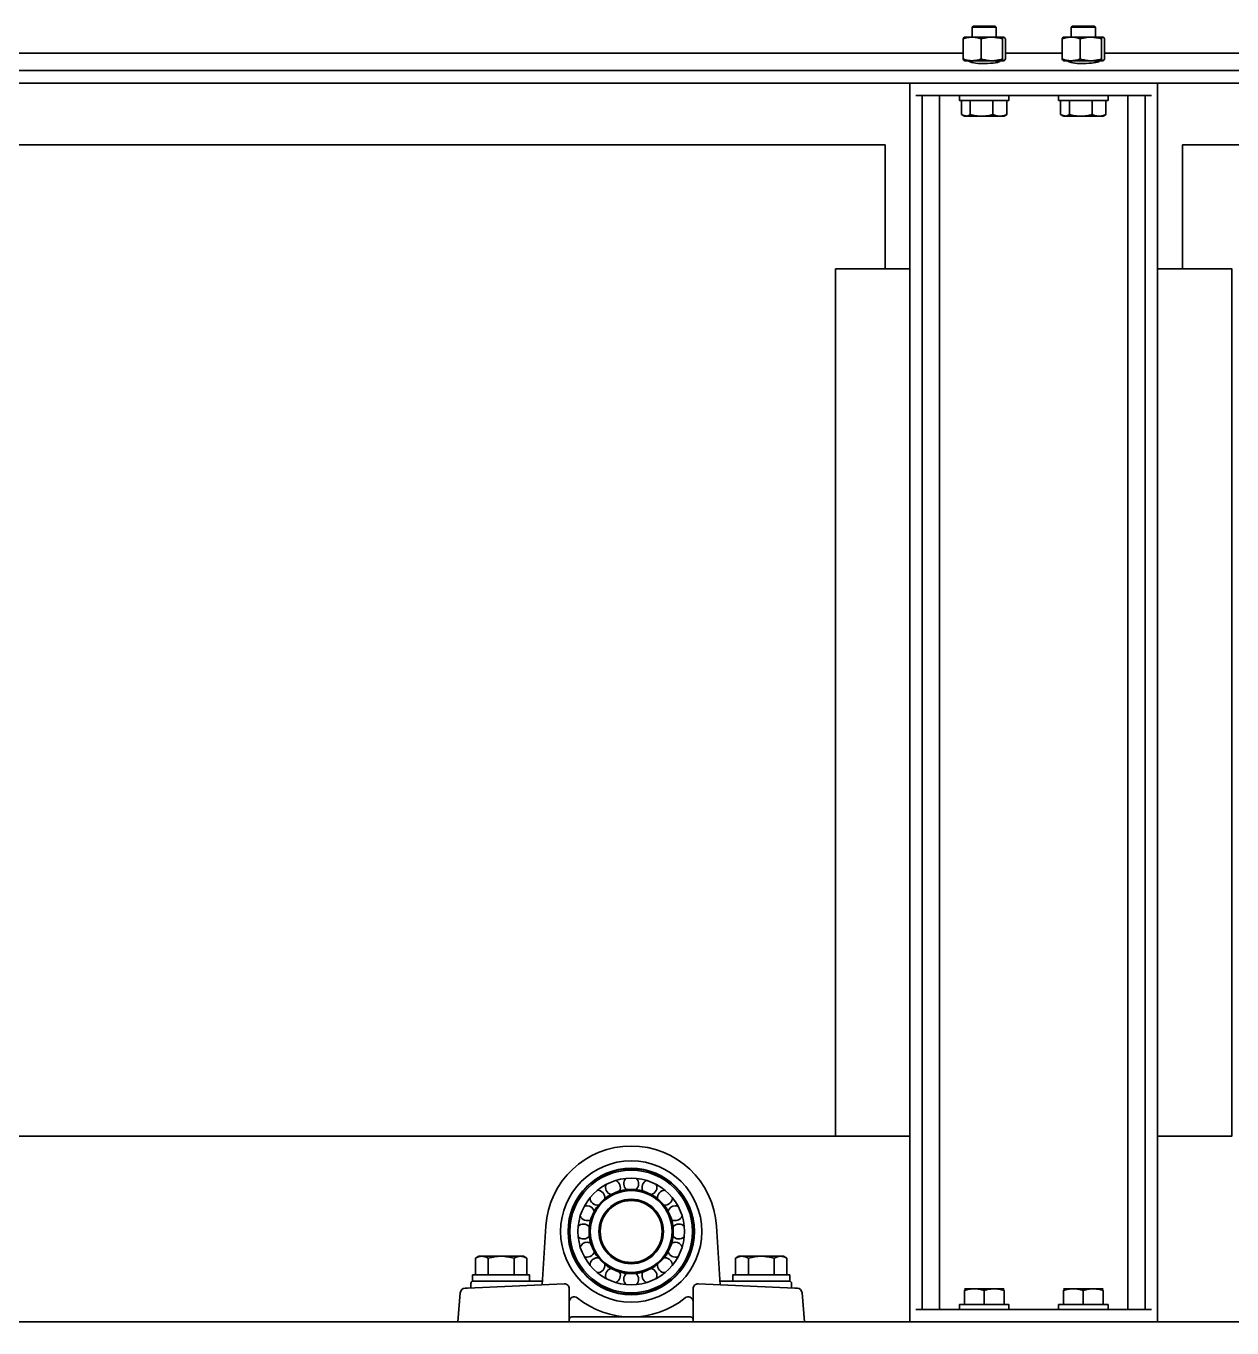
# Model space of a CAD drawing. Header units: millimetres. Extents: x -8400 to 8400, y -5940 to 5940.
# Drawn here: x -4078 to -3591, y 1538 to 2064 of the extents above; entities that cross this region are included whole.
import ezdxf

# ---------------------------------------------------------------- set-up
doc = ezdxf.new("R2010")
doc.units = ezdxf.units.MM
doc.layers.add('粗实线层', color=7, linetype='Continuous', lineweight=35)

msp = doc.modelspace()

# ---------------------------------------------------------------- linework, layer by layer
at = {"layer": '粗实线层', "linetype": 'Continuous', "lineweight": 35}
for points in [[(-3686.476, 2063.284), (-3686.963, 2063.77), (-3687.077, 2063.77), (-3687.414, 2063.77), (-3687.956, 2063.77), (-3688.675, 2063.77), (-3689.534, 2063.77), (-3690.487, 2063.77), (-3691.484, 2063.77), (-3692.474, 2063.77), (-3693.405, 2063.77), (-3694.228, 2063.77), (-3694.901, 2063.77), (-3695.387, 2063.77), (-3695.637, 2063.77), (-3695.721, 2063.77), (-3696.208, 2063.284)], [(-3686.476, 2059.27), (-3686.476, 2063.284), (-3686.584, 2063.284), (-3686.904, 2063.284), (-3687.422, 2063.284), (-3688.115, 2063.284), (-3688.951, 2063.284), (-3689.893, 2063.284), (-3690.901, 2063.284), (-3691.927, 2063.284), (-3692.928, 2063.284), (-3693.858, 2063.284), (-3694.676, 2063.284), (-3695.346, 2063.284), (-3695.837, 2063.284), (-3696.114, 2063.284), (-3696.208, 2063.284), (-3696.208, 2059.27)], [(-3646.476, 2059.27), (-3646.476, 2063.284), (-3646.962, 2063.77), (-3647.077, 2063.77), (-3647.414, 2063.77), (-3647.956, 2063.77), (-3648.675, 2063.77), (-3649.534, 2063.77), (-3650.487, 2063.77), (-3651.484, 2063.77), (-3652.474, 2063.77), (-3653.405, 2063.77), (-3654.228, 2063.77), (-3654.901, 2063.77), (-3655.387, 2063.77), (-3655.637, 2063.77), (-3655.721, 2063.77), (-3656.208, 2063.284), (-3656.208, 2059.27)], [(-3646.476, 2063.284), (-3646.584, 2063.284), (-3646.904, 2063.284), (-3647.422, 2063.284), (-3648.115, 2063.284), (-3648.951, 2063.284), (-3649.893, 2063.284), (-3650.9, 2063.284), (-3651.927, 2063.284), (-3652.928, 2063.284), (-3653.858, 2063.284), (-3654.676, 2063.284), (-3655.346, 2063.284), (-3655.837, 2063.284), (-3656.114, 2063.284), (-3656.208, 2063.284)], [(-3699.875, 2058.556), (-3699.727, 2058.852), (-3699.577, 2059.078), (-3699.502, 2059.161), (-3699.427, 2059.221), (-3699.411, 2059.231)], [(-3699.414, 2059.229), (-3699.342, 2059.27), (-3699.208, 2059.27), (-3698.81, 2059.27), (-3698.162, 2059.27), (-3697.285, 2059.27), (-3696.21, 2059.27), (-3695.033, 2059.27), (-3693.745, 2059.27), (-3692.383, 2059.27), (-3690.99, 2059.27), (-3689.607, 2059.27), (-3688.278, 2059.27), (-3688.817, 2059.258), (-3689.356, 2059.221), (-3689.892, 2059.162), (-3690.427, 2059.079), (-3690.694, 2059.03), (-3690.961, 2058.975), (-3691.094, 2058.946), (-3691.227, 2058.916), (-3691.36, 2058.885), (-3691.493, 2058.852), (-3692.021, 2058.711), (-3692.544, 2058.556)], [(-3684.011, 2050.485), (-3683.863, 2050.189), (-3683.714, 2049.963), (-3683.638, 2049.88), (-3683.563, 2049.82), (-3683.487, 2049.783), (-3683.41, 2049.771), (-3683.711, 2049.771), (-3684.244, 2049.771), (-3684.993, 2049.771), (-3685.935, 2049.771), (-3687.041, 2049.771), (-3688.278, 2049.771), (-3687.736, 2049.783), (-3687.192, 2049.82), (-3687.124, 2049.826), (-3687.056, 2049.833), (-3686.988, 2049.84), (-3686.92, 2049.848), (-3686.785, 2049.864), (-3686.65, 2049.881), (-3686.38, 2049.92), (-3686.112, 2049.965), (-3685.58, 2050.068), (-3685.053, 2050.191), (-3684.53, 2050.33), (-3684.011, 2050.485), (-3684.011, 2058.556), (-3684.53, 2058.71), (-3685.053, 2058.85), (-3685.58, 2058.972), (-3686.112, 2059.076), (-3686.38, 2059.12), (-3686.65, 2059.16), (-3686.785, 2059.177), (-3686.92, 2059.193), (-3686.988, 2059.201), (-3687.056, 2059.208), (-3687.124, 2059.214), (-3687.192, 2059.221), (-3687.736, 2059.258), (-3688.278, 2059.27), (-3687.041, 2059.27), (-3685.935, 2059.27), (-3684.993, 2059.27), (-3684.244, 2059.27), (-3683.711, 2059.27), (-3683.41, 2059.27), (-3683.429, 2059.27), (-3683.448, 2059.267), (-3683.468, 2059.263), (-3683.487, 2059.258), (-3683.525, 2059.242), (-3683.563, 2059.221), (-3683.639, 2059.16), (-3683.714, 2059.078), (-3683.863, 2058.852), (-3684.011, 2058.556)], [(-3683.41, 2049.771), (-3683.391, 2049.771), (-3683.372, 2049.773), (-3683.352, 2049.777), (-3683.333, 2049.783), (-3683.295, 2049.798), (-3683.257, 2049.82), (-3683.181, 2049.881), (-3683.106, 2049.963), (-3682.957, 2050.189), (-3682.809, 2050.485), (-3682.809, 2058.556), (-3682.957, 2058.852), (-3683.106, 2059.078), (-3683.182, 2059.161), (-3683.257, 2059.221), (-3683.333, 2059.258), (-3683.41, 2059.27)], [(-3659.875, 2058.556), (-3659.727, 2058.852), (-3659.577, 2059.078), (-3659.502, 2059.161), (-3659.427, 2059.221), (-3659.411, 2059.231)], [(-3659.414, 2059.229), (-3659.342, 2059.27), (-3659.208, 2059.27), (-3658.81, 2059.27), (-3658.162, 2059.27), (-3657.285, 2059.27), (-3656.21, 2059.27), (-3655.033, 2059.27), (-3653.745, 2059.27), (-3652.383, 2059.27), (-3650.99, 2059.27), (-3649.607, 2059.27), (-3648.278, 2059.27), (-3648.817, 2059.258), (-3649.356, 2059.221), (-3649.892, 2059.162), (-3650.427, 2059.079), (-3650.694, 2059.03), (-3650.961, 2058.975), (-3651.094, 2058.946), (-3651.227, 2058.916), (-3651.36, 2058.885), (-3651.493, 2058.852), (-3652.021, 2058.711), (-3652.544, 2058.556)], [(-3644.011, 2058.556), (-3643.863, 2058.852), (-3643.714, 2059.078), (-3643.639, 2059.16), (-3643.563, 2059.221), (-3643.525, 2059.242), (-3643.487, 2059.258), (-3643.467, 2059.263), (-3643.448, 2059.267), (-3643.429, 2059.27), (-3643.41, 2059.27), (-3643.711, 2059.27), (-3644.244, 2059.27), (-3644.993, 2059.27), (-3645.935, 2059.27), (-3647.041, 2059.27), (-3648.278, 2059.27), (-3647.736, 2059.258), (-3647.192, 2059.221), (-3647.124, 2059.214), (-3647.056, 2059.208), (-3646.988, 2059.201), (-3646.92, 2059.193), (-3646.785, 2059.177), (-3646.649, 2059.16), (-3646.38, 2059.12), (-3646.112, 2059.076), (-3645.581, 2058.972), (-3645.053, 2058.85), (-3644.53, 2058.71), (-3644.011, 2058.556), (-3644.011, 2050.485)], [(-3643.41, 2049.771), (-3643.391, 2049.771), (-3643.372, 2049.773), (-3643.352, 2049.777), (-3643.333, 2049.783), (-3643.295, 2049.798), (-3643.257, 2049.82), (-3643.181, 2049.881), (-3643.106, 2049.963), (-3642.957, 2050.189), (-3642.809, 2050.485), (-3642.809, 2058.556), (-3642.957, 2058.852), (-3643.106, 2059.078), (-3643.182, 2059.161), (-3643.257, 2059.221), (-3643.333, 2059.258), (-3643.41, 2059.27)], [(-3699.842, 2052.77), (-4637.789, 2052.77)], [(-3692.544, 2050.485), (-3693.445, 2050.189), (-3694.356, 2049.963), (-3694.815, 2049.881), (-3695.277, 2049.82), (-3695.509, 2049.798), (-3695.742, 2049.783), (-3695.859, 2049.777), (-3695.976, 2049.773), (-3696.093, 2049.771), (-3696.21, 2049.771), (-3697.238, 2049.771), (-3698.087, 2049.771), (-3698.732, 2049.771), (-3699.152, 2049.771), (-3699.334, 2049.771), (-3699.274, 2049.771), (-3699.293, 2049.771), (-3699.312, 2049.773), (-3699.331, 2049.777), (-3699.351, 2049.783), (-3699.389, 2049.798), (-3699.427, 2049.82), (-3699.503, 2049.881), (-3699.578, 2049.963), (-3699.727, 2050.189), (-3699.875, 2050.485)], [(-3696.208, 2049.77), (-3696.208, 2049.01)], [(-3686.476, 2049.01), (-3686.476, 2049.77)], [(-3659.883, 2052.77), (-3682.801, 2052.77)], [(-3652.544, 2050.485), (-3652.021, 2050.329), (-3651.493, 2050.189), (-3651.36, 2050.156), (-3651.227, 2050.125), (-3651.094, 2050.095), (-3650.961, 2050.065), (-3650.694, 2050.011), (-3650.427, 2049.962), (-3649.892, 2049.879), (-3649.356, 2049.819), (-3648.817, 2049.783), (-3648.278, 2049.771), (-3649.607, 2049.771), (-3650.99, 2049.771), (-3652.383, 2049.771), (-3653.745, 2049.771), (-3655.033, 2049.771), (-3656.21, 2049.771), (-3657.238, 2049.771), (-3658.087, 2049.771), (-3658.732, 2049.771), (-3659.152, 2049.771), (-3659.334, 2049.771), (-3659.274, 2049.771), (-3659.293, 2049.771), (-3659.312, 2049.773), (-3659.331, 2049.777), (-3659.351, 2049.783), (-3659.389, 2049.798), (-3659.427, 2049.82), (-3659.503, 2049.881), (-3659.578, 2049.963), (-3659.727, 2050.189), (-3659.875, 2050.485)], [(-3656.208, 2049.77), (-3656.208, 2049.01)], [(-3646.476, 2049.01), (-3646.476, 2049.77)], [(-2704.895, 2052.77), (-3642.842, 2052.77)], [(-5571.342, 2045.77), (-1771.342, 2045.77)], [(-5571.342, 2043.204), (-5571.342, 2040.77), (-1771.342, 2040.77), (-1771.342, 2043.204)], [(-3623.775, 2035.77), (-3718.909, 2035.77)], [(-3716.342, 1545.77), (-3716.342, 2035.77)], [(-3709.342, 1545.77), (-3709.342, 2035.77)], [(-3701.342, 2035.77), (-3701.342, 2033.77), (-3701.15, 2033.77), (-3700.579, 2033.77), (-3699.931, 2033.77), (-3699.102, 2033.77), (-3698.112, 2033.77), (-3696.981, 2033.77), (-3695.731, 2033.77), (-3694.39, 2033.77), (-3692.985, 2033.77), (-3691.546, 2033.77), (-3690.103, 2033.77), (-3688.685, 2033.77), (-3687.323, 2033.77), (-3686.045, 2033.77), (-3684.878, 2033.77), (-3683.846, 2033.77), (-3682.97, 2033.77), (-3682.269, 2033.77), (-3681.757, 2033.77), (-3681.446, 2033.77), (-3681.342, 2033.77), (-3681.342, 2035.77)], [(-3698.732, 2027.37), (-3698.956, 2027.383), (-3699.179, 2027.419), (-3699.401, 2027.479), (-3699.623, 2027.562), (-3699.734, 2027.611), (-3699.844, 2027.666), (-3699.9, 2027.694), (-3699.955, 2027.725), (-3700.01, 2027.756), (-3700.065, 2027.789), (-3700.284, 2027.929), (-3700.501, 2028.085), (-3700.501, 2033.77)], [(-3687.804, 2033.77), (-3687.804, 2028.085), (-3688.932, 2027.789), (-3690.07, 2027.563), (-3690.643, 2027.48), (-3691.22, 2027.42), (-3691.8, 2027.383), (-3692.383, 2027.37), (-3692.529, 2027.371), (-3692.675, 2027.374), (-3692.821, 2027.377), (-3692.967, 2027.383), (-3693.258, 2027.398), (-3693.548, 2027.42), (-3694.125, 2027.481), (-3694.699, 2027.563), (-3695.837, 2027.789), (-3696.963, 2028.085), (-3696.963, 2033.77)], [(-3682.183, 2028.085), (-3682.398, 2027.93), (-3682.615, 2027.791), (-3682.834, 2027.668), (-3683.054, 2027.565), (-3683.165, 2027.52), (-3683.277, 2027.481), (-3683.333, 2027.464), (-3683.389, 2027.448), (-3683.417, 2027.44), (-3683.446, 2027.433), (-3683.474, 2027.426), (-3683.502, 2027.42), (-3683.727, 2027.383), (-3683.952, 2027.37), (-3683.532, 2027.37), (-3683.35, 2027.37), (-3683.41, 2027.37), (-3683.711, 2027.37), (-3684.244, 2027.37), (-3684.993, 2027.37), (-3684.635, 2027.383), (-3684.279, 2027.42), (-3683.925, 2027.48), (-3683.574, 2027.563), (-3682.875, 2027.789), (-3682.183, 2028.085), (-3682.183, 2033.77)], [(-3661.342, 2035.77), (-3661.342, 2033.77), (-3661.149, 2033.77), (-3660.579, 2033.77), (-3659.931, 2033.77), (-3659.103, 2033.77), (-3658.112, 2033.77), (-3656.981, 2033.77), (-3655.731, 2033.77), (-3654.39, 2033.77), (-3652.985, 2033.77), (-3651.546, 2033.77), (-3650.103, 2033.77), (-3648.685, 2033.77), (-3647.323, 2033.77), (-3646.045, 2033.77), (-3644.878, 2033.77), (-3643.846, 2033.77), (-3642.97, 2033.77), (-3642.269, 2033.77), (-3641.757, 2033.77), (-3641.446, 2033.77), (-3641.342, 2033.77), (-3641.342, 2035.77)], [(-3658.732, 2027.37), (-3658.956, 2027.383), (-3659.179, 2027.419), (-3659.401, 2027.479), (-3659.623, 2027.562), (-3659.734, 2027.611), (-3659.844, 2027.666), (-3659.9, 2027.694), (-3659.955, 2027.725), (-3660.01, 2027.756), (-3660.065, 2027.789), (-3660.284, 2027.929), (-3660.501, 2028.085), (-3660.501, 2033.77)], [(-3647.803, 2033.77), (-3647.803, 2028.085), (-3648.932, 2027.789), (-3650.07, 2027.563), (-3650.643, 2027.48), (-3651.22, 2027.42), (-3651.8, 2027.383), (-3652.383, 2027.37), (-3652.529, 2027.371), (-3652.675, 2027.374), (-3652.821, 2027.377), (-3652.967, 2027.383), (-3653.258, 2027.398), (-3653.548, 2027.42), (-3654.126, 2027.481), (-3654.699, 2027.563), (-3655.837, 2027.789), (-3656.963, 2028.085), (-3656.963, 2033.77)], [(-3642.183, 2028.085), (-3642.398, 2027.93), (-3642.615, 2027.791), (-3642.834, 2027.668), (-3643.054, 2027.565), (-3643.165, 2027.52), (-3643.277, 2027.481), (-3643.333, 2027.464), (-3643.389, 2027.448), (-3643.417, 2027.44), (-3643.445, 2027.433), (-3643.474, 2027.426), (-3643.502, 2027.42), (-3643.727, 2027.383), (-3643.952, 2027.37), (-3643.532, 2027.37), (-3643.35, 2027.37), (-3643.41, 2027.37), (-3643.711, 2027.37), (-3644.244, 2027.37), (-3644.993, 2027.37), (-3644.635, 2027.383), (-3644.279, 2027.42), (-3643.926, 2027.48), (-3643.574, 2027.563), (-3642.875, 2027.789), (-3642.183, 2028.085), (-3642.183, 2033.77)], [(-3633.342, 2035.77), (-3633.342, 1545.77)], [(-3626.342, 2035.77), (-3626.342, 1545.77)], [(-3700.501, 2028.085), (-3699.809, 2027.789), (-3699.11, 2027.563), (-3698.758, 2027.48), (-3698.405, 2027.42), (-3698.049, 2027.383), (-3697.691, 2027.37)], [(-3700.002, 2027.752), (-3699.342, 2027.37)], [(-3696.963, 2028.085), (-3697.178, 2027.93), (-3697.395, 2027.791), (-3697.613, 2027.668), (-3697.834, 2027.565), (-3697.945, 2027.52), (-3698.057, 2027.481), (-3698.113, 2027.464), (-3698.169, 2027.448), (-3698.197, 2027.44), (-3698.225, 2027.433), (-3698.253, 2027.426), (-3698.282, 2027.42), (-3698.507, 2027.383), (-3698.732, 2027.37), (-3698.087, 2027.37), (-3697.238, 2027.37), (-3696.21, 2027.37), (-3695.033, 2027.37), (-3693.745, 2027.37), (-3692.383, 2027.37), (-3690.99, 2027.37), (-3689.607, 2027.37), (-3688.278, 2027.37), (-3687.041, 2027.37), (-3685.935, 2027.37), (-3684.993, 2027.37), (-3685.083, 2027.371), (-3685.172, 2027.374), (-3685.262, 2027.377), (-3685.352, 2027.383), (-3685.53, 2027.398), (-3685.708, 2027.42), (-3686.062, 2027.481), (-3686.414, 2027.563), (-3687.113, 2027.789), (-3687.804, 2028.085)], [(-3683.342, 2027.37), (-3682.681, 2027.752)], [(-3660.501, 2028.085), (-3659.809, 2027.789), (-3659.11, 2027.563), (-3658.758, 2027.48), (-3658.404, 2027.42), (-3658.049, 2027.383), (-3657.691, 2027.37)], [(-3660.002, 2027.752), (-3659.342, 2027.37)], [(-3656.963, 2028.085), (-3657.178, 2027.93), (-3657.395, 2027.791), (-3657.613, 2027.668), (-3657.834, 2027.565), (-3657.945, 2027.52), (-3658.057, 2027.481), (-3658.113, 2027.464), (-3658.169, 2027.448), (-3658.197, 2027.44), (-3658.225, 2027.433), (-3658.253, 2027.426), (-3658.282, 2027.42), (-3658.507, 2027.383), (-3658.732, 2027.37), (-3658.087, 2027.37), (-3657.238, 2027.37), (-3656.21, 2027.37), (-3655.033, 2027.37), (-3653.745, 2027.37), (-3652.383, 2027.37), (-3650.99, 2027.37), (-3649.607, 2027.37), (-3648.278, 2027.37), (-3647.041, 2027.37), (-3645.935, 2027.37), (-3644.993, 2027.37), (-3645.083, 2027.371), (-3645.172, 2027.374), (-3645.262, 2027.377), (-3645.351, 2027.383), (-3645.53, 2027.398), (-3645.708, 2027.42), (-3646.063, 2027.481), (-3646.414, 2027.563), (-3647.112, 2027.789), (-3647.803, 2028.085)], [(-3643.342, 2027.37), (-3642.681, 2027.752)], [(-3731.342, 1965.764), (-3731.342, 2015.771), (-4621.351, 2015.771)], [(-2721.333, 2015.771), (-3611.342, 2015.771), (-3611.342, 1965.764)], [(-3721.342, 1965.77), (-3751.342, 1965.77), (-3751.342, 1615.77), (-3721.342, 1615.77)], [(-3621.342, 1965.77), (-3591.342, 1965.77), (-3591.342, 1615.77), (-3621.342, 1615.77)], [(-4621.351, 1615.77), (-3751.358, 1615.77)], [(-3896.734, 1566.467), (-3895.342, 1567.27), (-3895.205, 1567.27), (-3894.799, 1567.27), (-3894.136, 1567.27), (-3893.236, 1567.27), (-3892.127, 1567.27), (-3890.842, 1567.27), (-3889.42, 1567.27), (-3887.905, 1567.27), (-3886.342, 1567.27), (-3884.779, 1567.27), (-3883.264, 1567.27), (-3881.842, 1567.27), (-3880.557, 1567.27), (-3879.448, 1567.27), (-3878.548, 1567.27), (-3878.465, 1567.269), (-3878.382, 1567.267), (-3878.341, 1567.265), (-3878.299, 1567.262), (-3878.258, 1567.26), (-3878.216, 1567.256), (-3878.051, 1567.239), (-3877.887, 1567.214), (-3877.559, 1567.146), (-3877.234, 1567.053), (-3876.588, 1566.799), (-3875.95, 1566.467), (-3875.95, 1559.77)], [(-3896.734, 1559.77), (-3896.734, 1566.467), (-3896.094, 1566.8), (-3895.449, 1567.054), (-3895.123, 1567.147), (-3894.796, 1567.215), (-3894.467, 1567.256), (-3894.136, 1567.27), (-3894.053, 1567.269), (-3893.971, 1567.267), (-3893.929, 1567.265), (-3893.888, 1567.262), (-3893.846, 1567.26), (-3893.805, 1567.256), (-3893.64, 1567.239), (-3893.475, 1567.214), (-3893.148, 1567.146), (-3892.822, 1567.053), (-3892.177, 1566.799), (-3891.538, 1566.467), (-3891.538, 1559.77)], [(-3891.538, 1566.467), (-3890.901, 1566.642), (-3890.258, 1566.8), (-3890.096, 1566.836), (-3889.934, 1566.872), (-3889.772, 1566.906), (-3889.61, 1566.939), (-3889.285, 1566.999), (-3888.96, 1567.055), (-3888.308, 1567.148), (-3887.655, 1567.215), (-3886.999, 1567.256), (-3886.342, 1567.27), (-3885.682, 1567.256), (-3885.02, 1567.214), (-3884.937, 1567.207), (-3884.854, 1567.2), (-3884.771, 1567.192), (-3884.689, 1567.183), (-3884.524, 1567.166), (-3884.359, 1567.146), (-3884.031, 1567.102), (-3883.705, 1567.052), (-3883.057, 1566.935), (-3882.415, 1566.797), (-3881.778, 1566.641), (-3881.146, 1566.467)], [(-3875.95, 1566.467), (-3877.342, 1567.27), (-3877.479, 1567.27), (-3877.885, 1567.27), (-3878.548, 1567.27), (-3878.879, 1567.256), (-3879.208, 1567.215), (-3879.535, 1567.147), (-3879.86, 1567.054), (-3880.506, 1566.8), (-3881.146, 1566.467), (-3881.146, 1559.77)], [(-3791.734, 1566.467), (-3790.342, 1567.27), (-3790.205, 1567.27), (-3789.799, 1567.27), (-3789.136, 1567.27), (-3789.467, 1567.256), (-3789.796, 1567.215), (-3790.123, 1567.147), (-3790.449, 1567.054), (-3791.094, 1566.8), (-3791.734, 1566.467), (-3791.734, 1559.77)], [(-3786.538, 1566.467), (-3787.177, 1566.799), (-3787.822, 1567.053), (-3788.148, 1567.146), (-3788.475, 1567.214), (-3788.64, 1567.239), (-3788.805, 1567.256), (-3788.846, 1567.26), (-3788.888, 1567.262), (-3788.929, 1567.265), (-3788.97, 1567.267), (-3789.054, 1567.269), (-3789.136, 1567.27), (-3788.236, 1567.27), (-3787.127, 1567.27), (-3785.842, 1567.27), (-3784.42, 1567.27), (-3782.905, 1567.27), (-3781.342, 1567.27), (-3779.779, 1567.27), (-3778.264, 1567.27), (-3776.842, 1567.27), (-3775.557, 1567.27), (-3774.447, 1567.27), (-3773.548, 1567.27), (-3773.465, 1567.269), (-3773.382, 1567.267), (-3773.341, 1567.265), (-3773.299, 1567.262), (-3773.258, 1567.26), (-3773.216, 1567.256), (-3773.051, 1567.239), (-3772.887, 1567.214), (-3772.559, 1567.146), (-3772.234, 1567.053), (-3771.588, 1566.799), (-3770.95, 1566.467), (-3770.95, 1559.77)], [(-3786.538, 1559.77), (-3786.538, 1566.467), (-3785.901, 1566.642), (-3785.258, 1566.8), (-3785.096, 1566.836), (-3784.934, 1566.872), (-3784.772, 1566.906), (-3784.61, 1566.939), (-3784.285, 1566.999), (-3783.96, 1567.055), (-3783.308, 1567.148), (-3782.655, 1567.215), (-3782, 1567.256), (-3781.342, 1567.27), (-3780.682, 1567.256), (-3780.02, 1567.214), (-3779.937, 1567.207), (-3779.854, 1567.2), (-3779.771, 1567.192), (-3779.689, 1567.183), (-3779.524, 1567.166), (-3779.359, 1567.146), (-3779.031, 1567.102), (-3778.705, 1567.052), (-3778.057, 1566.935), (-3777.415, 1566.797), (-3776.778, 1566.641), (-3776.146, 1566.467)], [(-3770.95, 1566.467), (-3772.342, 1567.27), (-3772.479, 1567.27), (-3772.885, 1567.27), (-3773.548, 1567.27), (-3773.879, 1567.256), (-3774.208, 1567.215), (-3774.535, 1567.147), (-3774.86, 1567.054), (-3775.506, 1566.8), (-3776.146, 1566.467), (-3776.146, 1559.77)], [(-3836.842, 1560.537), (-3836.842, 1560.535)], [(-3830.842, 1560.535), (-3830.842, 1560.537), (-3830.842, 1560.537)], [(-3899.902, 1554.414), (-3860.932, 1556.167)], [(-3869.661, 1557.27), (-3878.154, 1557.27), (-3879.352, 1557.27), (-3880.684, 1557.27), (-3882.126, 1557.27), (-3883.649, 1557.27), (-3885.225, 1557.27), (-3886.821, 1557.27), (-3888.409, 1557.27), (-3889.956, 1557.27), (-3891.434, 1557.27), (-3892.814, 1557.27), (-3894.069, 1557.27), (-3895.174, 1557.27), (-3896.11, 1557.27), (-3896.856, 1557.27), (-3897.4, 1557.27), (-3897.731, 1557.27), (-3897.842, 1557.27), (-3897.842, 1559.77), (-3897.735, 1559.77), (-3897.416, 1559.77), (-3896.89, 1559.77), (-3896.168, 1559.77), (-3895.263, 1559.77), (-3894.191, 1559.77), (-3892.974, 1559.77), (-3891.633, 1559.77), (-3890.193, 1559.77), (-3888.682, 1559.77), (-3887.127, 1559.77), (-3885.557, 1559.77), (-3884.002, 1559.77), (-3882.491, 1559.77), (-3881.051, 1559.77), (-3879.71, 1559.77), (-3878.493, 1559.77), (-3877.421, 1559.77), (-3876.516, 1559.77), (-3875.794, 1559.77), (-3875.268, 1559.77), (-3874.949, 1559.77), (-3874.842, 1559.77), (-3874.842, 1557.27)], [(-3869.661, 1557.27), (-3888.996, 1557.27)], [(-3836.681, 1560.509), (-3836.442, 1560.271), (-3836.337, 1560.271), (-3836.029, 1560.271), (-3835.545, 1560.271), (-3834.922, 1560.271), (-3834.212, 1560.271), (-3833.472, 1560.271), (-3832.762, 1560.271), (-3832.139, 1560.271), (-3831.655, 1560.271), (-3831.347, 1560.271), (-3831.242, 1560.271), (-3831.003, 1560.509)], [(-3798.023, 1557.27), (-3789.53, 1557.27)], [(-3778.688, 1557.27), (-3798.023, 1557.27)], [(-3789.53, 1557.27), (-3788.332, 1557.27), (-3787, 1557.27), (-3785.558, 1557.27), (-3784.034, 1557.27), (-3782.459, 1557.27), (-3780.863, 1557.27), (-3779.275, 1557.27), (-3777.728, 1557.27), (-3776.25, 1557.27), (-3774.87, 1557.27), (-3773.615, 1557.27), (-3772.51, 1557.27), (-3771.574, 1557.27), (-3770.828, 1557.27), (-3770.284, 1557.27), (-3769.953, 1557.27), (-3769.842, 1557.27), (-3769.842, 1559.77), (-3769.949, 1559.77), (-3770.268, 1559.77), (-3770.794, 1559.77), (-3771.516, 1559.77), (-3772.421, 1559.77), (-3773.493, 1559.77), (-3774.71, 1559.77), (-3776.051, 1559.77), (-3777.491, 1559.77), (-3779.002, 1559.77), (-3780.557, 1559.77), (-3782.127, 1559.77), (-3783.682, 1559.77), (-3785.193, 1559.77), (-3786.633, 1559.77), (-3787.974, 1559.77), (-3789.191, 1559.77), (-3790.263, 1559.77), (-3791.168, 1559.77), (-3791.89, 1559.77), (-3792.416, 1559.77), (-3792.735, 1559.77), (-3792.842, 1559.77), (-3792.842, 1557.27)], [(-3902.812, 1552.544), (-3903.842, 1540.77)], [(-3858.842, 1540.77), (-3858.842, 1554.17)], [(-3763.842, 1540.77), (-3764.872, 1552.544)], [(-3699.342, 1554.17), (-3699.22, 1554.17), (-3698.859, 1554.17), (-3698.27, 1554.17), (-3697.47, 1554.17), (-3696.484, 1554.17), (-3695.342, 1554.17), (-3695.852, 1554.158), (-3696.358, 1554.121), (-3696.862, 1554.061), (-3697.362, 1553.978), (-3698.357, 1553.752), (-3699.342, 1553.456), (-3699.342, 1547.77)], [(-3683.342, 1547.77), (-3683.342, 1553.456), (-3684.325, 1553.751), (-3685.319, 1553.977), (-3685.82, 1554.06), (-3686.324, 1554.121), (-3686.578, 1554.142), (-3686.832, 1554.158), (-3686.959, 1554.163), (-3687.087, 1554.167), (-3687.215, 1554.17), (-3687.342, 1554.17), (-3688.606, 1554.17), (-3689.953, 1554.17), (-3691.342, 1554.17), (-3692.731, 1554.17), (-3694.078, 1554.17), (-3695.342, 1554.17), (-3695.214, 1554.17), (-3695.087, 1554.167), (-3694.959, 1554.163), (-3694.832, 1554.158), (-3694.578, 1554.142), (-3694.324, 1554.121), (-3693.82, 1554.06), (-3693.319, 1553.977), (-3692.325, 1553.751), (-3691.342, 1553.456), (-3691.342, 1547.77)], [(-3691.342, 1553.456), (-3690.357, 1553.752), (-3689.362, 1553.978), (-3688.862, 1554.061), (-3688.358, 1554.121), (-3687.852, 1554.158), (-3687.342, 1554.17), (-3686.2, 1554.17), (-3685.214, 1554.17), (-3684.414, 1554.17), (-3683.824, 1554.17), (-3683.463, 1554.17), (-3683.342, 1554.17)], [(-3643.342, 1554.17), (-3643.463, 1554.17), (-3643.824, 1554.17), (-3644.414, 1554.17), (-3645.214, 1554.17), (-3646.2, 1554.17), (-3647.342, 1554.17), (-3648.606, 1554.17), (-3649.953, 1554.17), (-3651.342, 1554.17), (-3652.731, 1554.17), (-3654.078, 1554.17), (-3655.342, 1554.17), (-3656.484, 1554.17), (-3657.47, 1554.17), (-3658.27, 1554.17), (-3658.859, 1554.17), (-3659.22, 1554.17), (-3659.342, 1554.17)], [(-3659.342, 1547.77), (-3659.342, 1553.456), (-3658.357, 1553.752), (-3657.362, 1553.978), (-3656.862, 1554.061), (-3656.358, 1554.121), (-3655.851, 1554.158), (-3655.342, 1554.17), (-3655.214, 1554.17), (-3655.087, 1554.167), (-3654.959, 1554.163), (-3654.832, 1554.158), (-3654.577, 1554.142), (-3654.324, 1554.121), (-3653.82, 1554.06), (-3653.319, 1553.977), (-3652.325, 1553.751), (-3651.342, 1553.456)], [(-3651.342, 1547.77), (-3651.342, 1553.456), (-3650.357, 1553.752), (-3649.362, 1553.978), (-3648.862, 1554.061), (-3648.358, 1554.121), (-3647.851, 1554.158), (-3647.342, 1554.17), (-3647.215, 1554.17), (-3647.087, 1554.167), (-3646.959, 1554.163), (-3646.832, 1554.158), (-3646.578, 1554.142), (-3646.324, 1554.121), (-3645.82, 1554.06), (-3645.319, 1553.977), (-3644.325, 1553.751), (-3643.342, 1553.456), (-3643.342, 1547.77)], [(-3623.775, 1545.77), (-3718.909, 1545.77)], [(-3681.342, 1545.77), (-3681.342, 1547.77), (-3681.444, 1547.77), (-3681.747, 1547.77), (-3682.246, 1547.77), (-3682.929, 1547.77), (-3683.784, 1547.77), (-3684.793, 1547.77), (-3685.936, 1547.77), (-3687.188, 1547.77), (-3688.525, 1547.77), (-3689.919, 1547.77), (-3691.342, 1547.77), (-3692.765, 1547.77), (-3694.159, 1547.77), (-3695.496, 1547.77), (-3696.748, 1547.77), (-3697.89, 1547.77), (-3698.899, 1547.77), (-3699.754, 1547.77), (-3700.438, 1547.77), (-3700.937, 1547.77), (-3701.24, 1547.77), (-3701.342, 1547.77), (-3701.342, 1545.77)], [(-3641.342, 1545.77), (-3641.342, 1547.77), (-3641.444, 1547.77), (-3641.747, 1547.77), (-3642.246, 1547.77), (-3642.929, 1547.77), (-3643.784, 1547.77), (-3644.793, 1547.77), (-3645.936, 1547.77), (-3647.188, 1547.77), (-3648.525, 1547.77), (-3649.919, 1547.77), (-3651.342, 1547.77), (-3652.765, 1547.77), (-3654.159, 1547.77), (-3655.496, 1547.77), (-3656.748, 1547.77), (-3657.891, 1547.77), (-3658.899, 1547.77), (-3659.754, 1547.77), (-3660.438, 1547.77), (-3660.937, 1547.77), (-3661.24, 1547.77), (-3661.342, 1547.77), (-3661.342, 1545.77)], [(-1771.342, 1538.337), (-1771.342, 1540.77), (-5571.342, 1540.77), (-5571.342, 1538.337)]]:
    msp.add_lwpolyline(points, dxfattribs=at)
for points in [[(-3688.278, 2049.771), (-3688.817, 2049.783), (-3689.356, 2049.819), (-3689.892, 2049.879), (-3690.427, 2049.962), (-3690.694, 2050.011), (-3690.961, 2050.065), (-3691.094, 2050.095), (-3691.227, 2050.125), (-3691.36, 2050.156), (-3691.493, 2050.189), (-3692.021, 2050.329), (-3692.544, 2050.485), (-3692.544, 2058.556), (-3693.447, 2058.852), (-3694.358, 2059.078), (-3694.817, 2059.161), (-3695.278, 2059.221), (-3695.742, 2059.258), (-3696.21, 2059.27), (-3696.326, 2059.27), (-3696.443, 2059.267), (-3696.56, 2059.263), (-3696.677, 2059.258), (-3696.91, 2059.242), (-3697.142, 2059.221), (-3697.604, 2059.16), (-3698.063, 2059.078), (-3698.974, 2058.852), (-3699.875, 2058.556), (-3699.875, 2050.485), (-3698.972, 2050.189), (-3698.061, 2049.963), (-3697.602, 2049.88), (-3697.141, 2049.82), (-3696.676, 2049.783), (-3696.21, 2049.771), (-3695.033, 2049.771), (-3693.745, 2049.771), (-3692.383, 2049.771), (-3690.99, 2049.771), (-3689.607, 2049.771)], [(-3652.544, 2058.556), (-3653.447, 2058.852), (-3654.358, 2059.078), (-3654.817, 2059.161), (-3655.278, 2059.221), (-3655.742, 2059.258), (-3656.21, 2059.27), (-3656.326, 2059.27), (-3656.443, 2059.267), (-3656.56, 2059.263), (-3656.677, 2059.258), (-3656.91, 2059.242), (-3657.142, 2059.221), (-3657.604, 2059.16), (-3658.063, 2059.078), (-3658.974, 2058.852), (-3659.875, 2058.556), (-3659.875, 2050.485), (-3658.972, 2050.189), (-3658.061, 2049.963), (-3657.602, 2049.88), (-3657.141, 2049.82), (-3656.676, 2049.783), (-3656.21, 2049.771), (-3656.093, 2049.771), (-3655.976, 2049.773), (-3655.859, 2049.777), (-3655.742, 2049.783), (-3655.509, 2049.798), (-3655.277, 2049.82), (-3654.815, 2049.881), (-3654.356, 2049.963), (-3653.445, 2050.189), (-3652.544, 2050.485)], [(-3644.011, 2050.485), (-3643.863, 2050.189), (-3643.714, 2049.963), (-3643.638, 2049.88), (-3643.563, 2049.82), (-3643.487, 2049.783), (-3643.41, 2049.771), (-3643.711, 2049.771), (-3644.244, 2049.771), (-3644.993, 2049.771), (-3645.935, 2049.771), (-3647.041, 2049.771), (-3648.278, 2049.771), (-3647.736, 2049.783), (-3647.192, 2049.82), (-3647.124, 2049.826), (-3647.056, 2049.833), (-3646.988, 2049.84), (-3646.92, 2049.848), (-3646.785, 2049.864), (-3646.649, 2049.881), (-3646.38, 2049.92), (-3646.112, 2049.965), (-3645.581, 2050.068), (-3645.053, 2050.191), (-3644.53, 2050.33)], [(-3621.342, 2040.77), (-3721.342, 2040.77), (-3721.342, 1540.77), (-3621.342, 1540.77)]]:
    msp.add_lwpolyline(points, close=True, dxfattribs=at)
for points in [[(-3644.842, 2049.685), (-3644.941, 2049.509), (-3645.234, 2049.337), (-3645.713, 2049.176), (-3646.363, 2049.031), (-3647.164, 2048.906), (-3648.092, 2048.804), (-3649.119, 2048.729), (-3650.213, 2048.683), (-3651.342, 2048.668, -0.1343359), (-3657.842, 2049.685)], [(-3869.755, 1555.77), (-3868.275, 1579.426, -0.9393664), (-3799.409, 1579.426), (-3797.929, 1555.77)], [(-3797.929, 1555.77), (-3799.409, 1579.425, 0.9393664), (-3868.275, 1579.426), (-3869.755, 1555.77)], [(-3848.741, 1585.457, 0.3352838), (-3851.627, 1587.637, 0.1016656), (-3852.809, 1587.394)], [(-3814.874, 1587.394, 0.1016788), (-3816.057, 1587.637, 0.3352574), (-3818.943, 1585.457)], [(-3850.74, 1579.132, 0.2292277), (-3853.092, 1580.27, 0.2021958), (-3855.24, 1579.365)], [(-3812.444, 1579.365, 0.2021825), (-3814.592, 1580.27, 0.2292061), (-3816.944, 1579.132)], [(-3850.166, 1572.524, 0.1278041), (-3851.627, 1572.904, 0.3067799), (-3854.412, 1571.017)], [(-3813.271, 1571.017, 0.3067799), (-3816.057, 1572.904, 0.1278041), (-3817.518, 1572.524)], [(-3847.107, 1566.638, 0.0290614), (-3847.454, 1566.658, 0.4142119), (-3850.454, 1563.658)], [(-3817.23, 1563.621, 0.4142278), (-3820.23, 1566.658, 0.0290614), (-3820.577, 1566.638)], [(-3903.842, 1540.77), (-3902.812, 1552.544, -0.3759691), (-3900.909, 1554.368), (-3900.774, 1554.374), (-3900.406, 1554.391), (-3899.902, 1554.414), (-3860.932, 1556.167, -0.4275594), (-3858.842, 1554.17), (-3858.842, 1540.77)], [(-3897.57, 1557.27, 0.4142324), (-3898.57, 1556.27), (-3898.57, 1554.473)], [(-3808.842, 1540.77), (-3808.842, 1554.168, -0.4276222), (-3806.752, 1556.167), (-3767.782, 1554.414), (-3767.278, 1554.391), (-3766.909, 1554.374), (-3766.775, 1554.368, -0.3759691), (-3764.872, 1552.544), (-3763.842, 1540.77)], [(-3769.114, 1554.473), (-3769.114, 1556.27, 0.4142324), (-3770.114, 1557.27)], [(-3808.842, 1548.929, 0.631298), (-3812.102, 1550.482, -0.3547088), (-3855.582, 1550.482, 0.6312743), (-3858.842, 1548.929)], [(-3808.842, 1548.929, 0.631298), (-3812.102, 1550.482, -0.3547088), (-3855.582, 1550.482, 0.6312743), (-3858.842, 1548.929)], [(-3808.842, 1541.77, 0.4142105), (-3809.842, 1542.77), (-3833.842, 1542.77), (-3857.842, 1542.77, 0.4142105), (-3858.842, 1541.77)]]:
    msp.add_lwpolyline(points, format="xyb", dxfattribs=at)
for radius in [28.5, 25.5, 25.34, 24.739, 21.5, 17, 16.5, 13, 12.5]:
    msp.add_circle((-3833.842, 1577.27), radius, dxfattribs=at)
for centre, radius, start, end in [((-3692.732, 2061.055), 12.465, 245.79765, 276.40228), ((-3841.209, 1595.055), 3, 330.86251, 68.2073), ((-3833.842, 1596.52), 3, 134.28741, 231.63647), ((-3833.842, 1596.52), 3, 308.36229, 45.73369), ((-3826.475, 1595.055), 3, 111.7855, 209.14471), ((-3847.454, 1591.637), 2.245, 90.00206, 90.96358), ((-3847.454, 1590.882), 3, 353.36484, 89.98485), ((-3841.209, 1595.055), 3, 156.78507, 254.12124), ((-3826.475, 1595.055), 3, 285.8631, 23.21188), ((-3820.23, 1590.882), 3, 89.99901, 186.62496), ((-3820.23, 1591.637), 2.245, 89.03642, 89.99794), ((-3847.454, 1590.882), 3, 179.28609, 276.59938), ((-3820.23, 1590.882), 3, 263.36984, 0.70555), ((-3851.627, 1584.637), 3, 201.78531, 299.11884), ((-3816.057, 1584.637), 3, 240.86821, 338.22039), ((-3853.092, 1577.27), 3, 224.28494, 321.62322), ((-3814.592, 1577.27), 3, 218.36576, 315.71046), ((-3851.627, 1569.904), 3, 246.78507, 344.13867), ((-3820.224, 1564.416), 2.242, 89.19666, 90.15958), ((-3816.057, 1569.904), 3, 195.86871, 293.23056), ((-3845.983, 1563.665), 4.471, 180.08048, 180.56329), ((-3847.454, 1563.658), 3, 269.99857, 6.62747), ((-3841.209, 1559.486), 3, 105.86782, 203.20245), ((-3841.209, 1559.486), 3, 291.78059, 29.14471), ((-3826.475, 1559.486), 3, 150.86753, 248.21159), ((-3826.475, 1559.486), 3, 336.78173, 74.13918), ((-3820.23, 1563.658), 3, 173.36686, 270.00234), ((-3833.842, 1558.02), 3, 131.41043, 225.69374), ((-3833.842, 1558.021), 3, 314.27841, 48.58454)]:
    msp.add_arc(centre, radius, start, end, dxfattribs=at)
msp.add_ellipse((-3691.354, 2049.688), major_axis=(-6.476, 0.002), ratio=0.1566968, start_param=1.572654, end_param=3.141238, dxfattribs=at)

doc.saveas('drawing.dxf')
